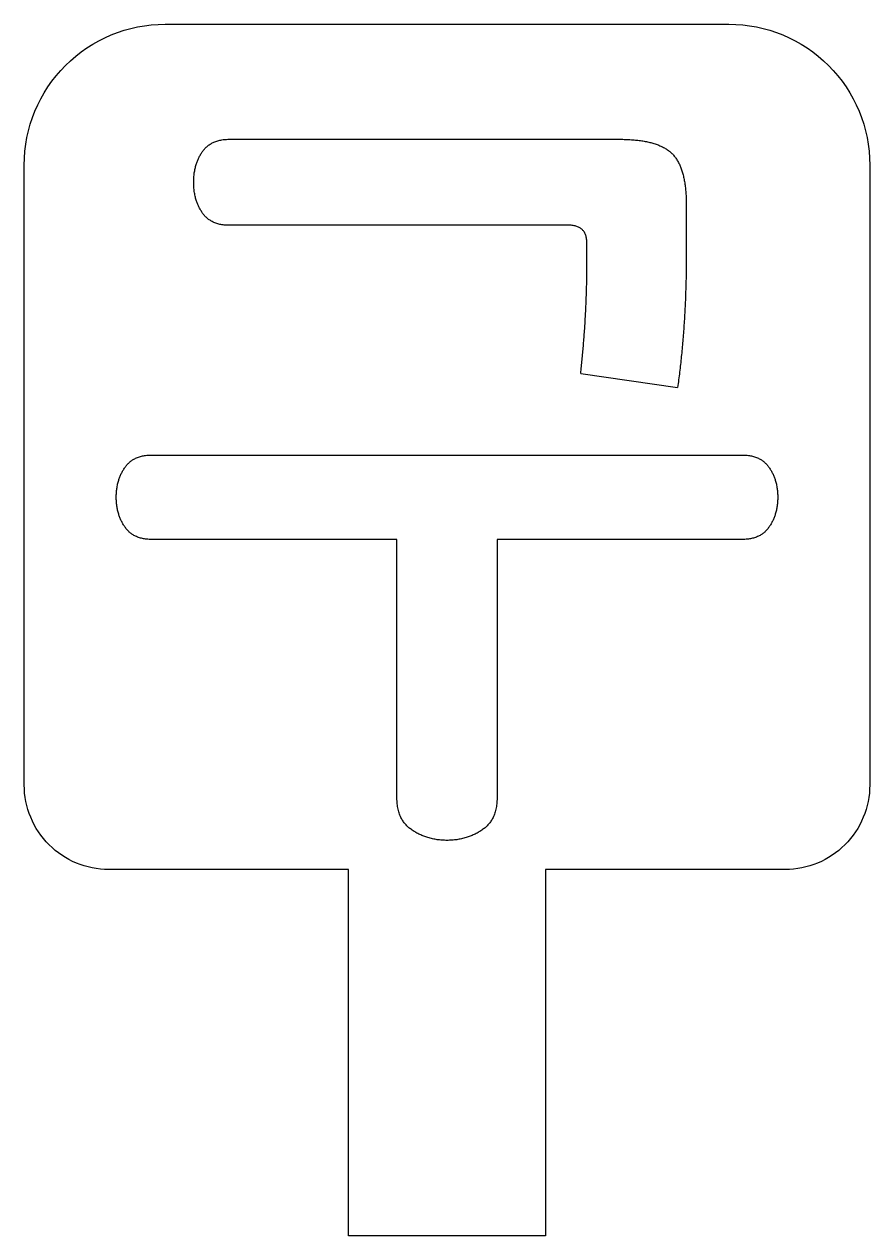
# Model space of a CAD drawing. Header units: millimetres. Extents: x 510 to 540, y -215 to -172.
import ezdxf

# ---------------------------------------------------------------- set-up
doc = ezdxf.new("R2010")
doc.units = ezdxf.units.MM
doc.layers.get('0').update_dxf_attribs({"linetype": 'CONTINUOUS'})

msp = doc.modelspace()

# ---------------------------------------------------------------- linework, layer by layer
for p, q in [((517.261, -176.084), (531.13, -176.084)), ((533.488, -178.386), (533.488, -180.273)), ((529.327, -179.135), (517.261, -179.135)), ((529.965, -180.411), (529.965, -179.773)), ((529.743, -184.392), (533.183, -184.891)), ((514.515, -187.291), (535.485, -187.291)), ((523.225, -190.286), (514.515, -190.286)), ((523.225, -199.468), (523.225, -190.286)), ((535.485, -190.286), (526.775, -190.286)), ((526.775, -190.286), (526.775, -199.468))]:
    msp.add_line(p, q)
msp.add_lwpolyline([(535, -172, -0.414214), (540, -177), (540, -199, -0.414214), (537, -202), (528.5, -202), (528.5, -215), (521.5, -215), (521.5, -202), (513, -202, -0.414214), (510, -199), (510, -177, -0.414214), (515, -172)], format="xyb", close=True)
for points in [[(516.318, -176.528), (516.623, -176.084), (517.261, -176.084)], [(531.13, -176.084), (532.462, -176.084), (532.975, -176.583)], [(516.012, -177.61), (516.012, -176.972), (516.318, -176.528)], [(532.975, -176.583), (533.488, -177.083), (533.488, -178.386)], [(516.318, -178.691), (516.012, -178.248), (516.012, -177.61)], [(517.261, -179.135), (516.623, -179.135), (516.318, -178.691)], [(529.965, -179.773), (529.965, -179.135), (529.327, -179.135)], [(529.743, -184.392), (529.965, -182.436), (529.965, -180.411)], [(533.488, -180.273), (533.488, -182.658), (533.183, -184.891)], [(513.571, -187.734), (513.877, -187.291), (514.515, -187.291)], [(535.485, -187.291), (536.123, -187.291), (536.429, -187.734)], [(513.266, -188.788), (513.266, -188.178), (513.571, -187.734)], [(536.429, -187.734), (536.734, -188.178), (536.734, -188.788)], [(513.571, -189.843), (513.266, -189.399), (513.266, -188.788)], [(536.734, -188.788), (536.734, -189.399), (536.429, -189.843)], [(514.515, -190.286), (513.877, -190.286), (513.571, -189.843)], [(536.429, -189.843), (536.123, -190.286), (535.485, -190.286)], [(523.766, -200.605), (523.225, -200.245), (523.225, -199.468)], [(526.775, -199.468), (526.775, -200.245), (526.234, -200.605)], [(525, -200.966), (524.307, -200.966), (523.766, -200.605)], [(526.234, -200.605), (525.693, -200.966), (525, -200.966)]]:
    msp.add_open_spline(points, degree=2)

doc.saveas('drawing.dxf')
